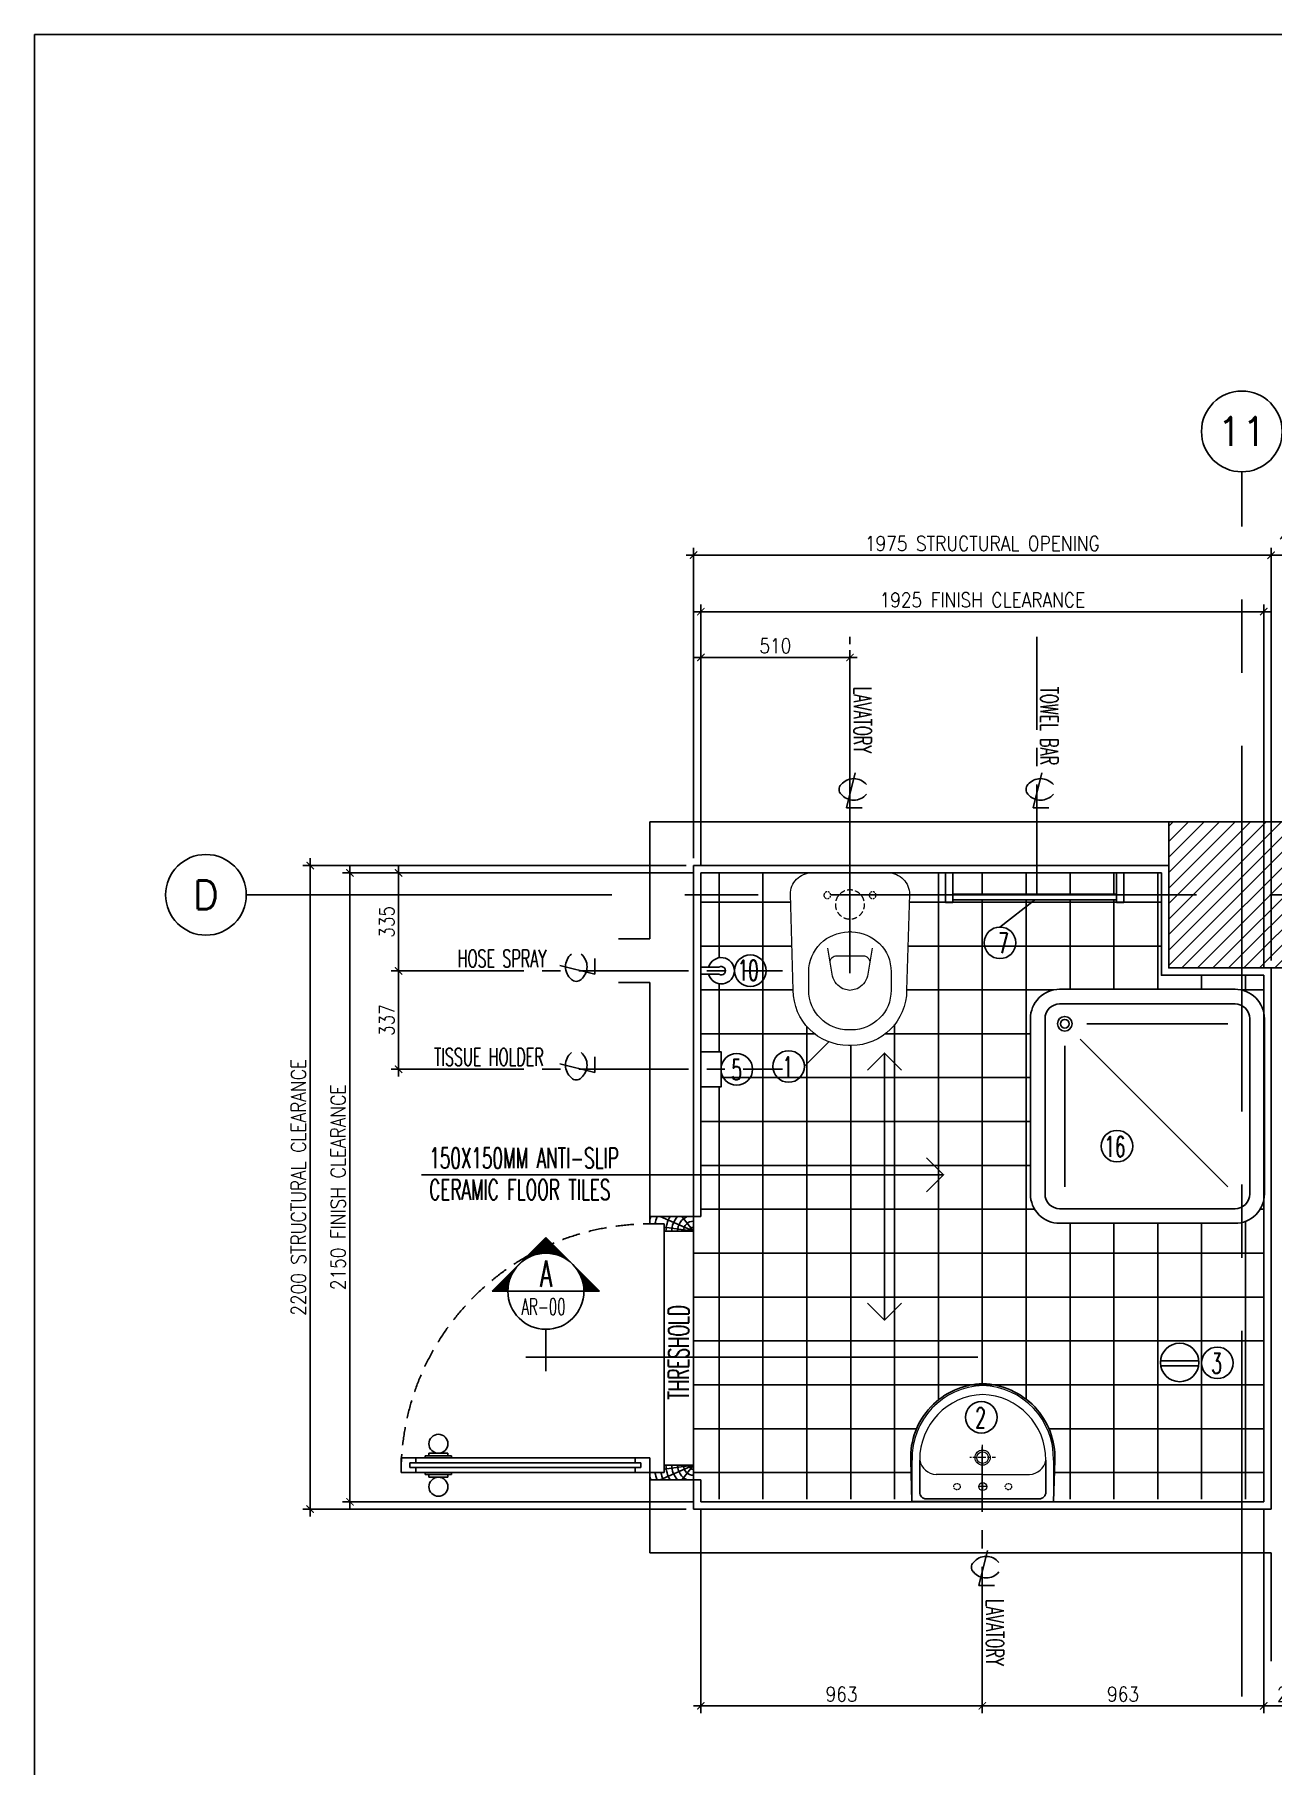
# Model space of a CAD drawing. Extents: x -263967 to -235090, y 196485 to 216410.
# Drawn here: x -263967 to -259734, y 210493 to 216410 of the extents above; entities that cross this region are included whole.
import ezdxf
from ezdxf.enums import TextEntityAlignment as Align

# ---------------------------------------------------------------- set-up
doc = ezdxf.new("R2010")
doc.units = 0
doc.header["$LTSCALE"] = 500
doc.header["$MEASUREMENT"] = 0
for name, pattern in [('CENTER2', [1.125, 0.75, -0.125, 0.125, -0.125]), ('CENTERX2', [4, 2.5, -0.5, 0.5, -0.5]), ('DASHED', [0.75, 0.5, -0.25]), ('HIDDEN', [0.375, 0.25, -0.125]), ('HIDDEN2', [0.1875, 0.125, -0.0625])]:
    doc.linetypes.add(name, pattern=pattern)
doc.layers.get('0').update_dxf_attribs({"linetype": 'CONTINUOUS'})
doc.layers.get('DEFPOINTS').update_dxf_attribs({"linetype": 'CONTINUOUS'})
for name, color, linetype in [('2', 2, 'CONTINUOUS'), ('ARCDIMR', 4, 'CONTINUOUS'), ('AX-CR', 2, 'CONTINUOUS'), ('AX-TXT', 2, 'CONTINUOUS'), ('AXES', 11, 'CENTERX2'), ('AXIS', 11, 'CENTER2'), ('COL', 5, 'CONTINUOUS'), ('DIM-NEW', 4, 'CONTINUOUS'), ('Dimout', 4, 'CONTINUOUS'), ('DOOR', 2, 'CONTINUOUS'), ('DW', 7, 'CONTINUOUS'), ('ELE', 3, 'CONTINUOUS'), ('ELEV-MARK', 6, 'CONTINUOUS'), ('FIX', 2, 'CONTINUOUS'), ('HAT', 8, 'CONTINUOUS'), ('JUMP', 2, 'CONTINUOUS'), ('Plaster', 7, 'CONTINUOUS'), ('Tile', 5, 'CONTINUOUS'), ('TITLE', 1, 'CONTINUOUS'), ('TXT', 2, 'CONTINUOUS'), ('WALL', 6, 'CONTINUOUS'), ('WallPartition', 2, 'CONTINUOUS')]:
    doc.layers.add(name, color=color, linetype=linetype)
doc.styles.add('DIM', font='simplex.shx', dxfattribs={"width": 0.85})
doc.styles.add('ROMANS', font='romans.shx', dxfattribs={"width": 0.6})
doc.dimstyles.new('DIM1-25', dxfattribs={"dimscale": 25, "dimtxt": 2, "dimasz": 1, "dimexe": 1, "dimexo": 1, "dimgap": 0.6, "dimtad": 1, "dimdec": 0, "dimdsep": 46, "dimtxsty": 'DIM', "dimblk1": 'ARCHTICK', "dimblk2": 'ARCHTICK', "dimsah": 1, "dimcen": 0.09, "dimdle": 1, "dimclrd": 256, "dimclrt": 2, "dimadec": 0, "dimazin": 0, "dimtfac": 1, "dimtdec": 0, "dimtix": 1, "dimtmove": 1, "dimatfit": 3, "dimldrblk": 'ARCHTICK', "dimfxl": 0, "dimtvp": 2, "dimtolj": 1, "dimtzin": 0, "dimarcsym": 0})

# ---------------------------------------------------------------- blocks, each defined once
blk = doc.blocks.new('A0-BOX')
at = {"layer": 'TITLE'}
for p, q in [((0, 79.7), (0, 0)), ((113.3, 79.7), (0, 79.7))]:
    blk.add_line(p, q, dxfattribs=at)
blk = doc.blocks.new('A$C67076F16')
at = {"layer": 'DIM-NEW'}
for p, q in [((0.0127, 0.0913), (0.1876, 0.0913)), ((0.0138, 0.1136), (0.1863, 0.1136))]:
    blk.add_line(p, q, dxfattribs=at)
at = {"layer": 'DW'}
blk.add_lwpolyline([(0, 0.2), (0, 0), (0.2, 0), (0.2, 0.2)], close=True, dxfattribs=at)
at = {"layer": 'FIX', "color": 2}
blk.add_circle((0.1, 0.0983), 0.0876, dxfattribs=at)
blk = doc.blocks.new('_ARCHTICK')
at = {"color": 0, "linetype": 'ByBlock', "const_width": 0.15}
blk.add_lwpolyline([(-0.5, -0.5), (0.5, 0.5)], dxfattribs=at)
blk = doc.blocks.new('*D204')
at = {"layer": 'DEFPOINTS', "color": 0}
for p in [(-259763.3, 211394.6), (-260725.8, 210889.4), (-259763.3, 210697)]:
    blk.add_point(p, dxfattribs=at)
at = {"layer": 'Dimout', "color": 0, "lineweight": -2}
for p, q in [((-259763.3, 211369.6), (-259763.3, 210672)), ((-260725.8, 210864.4), (-260725.8, 210672))]:
    blk.add_line(p, q, dxfattribs=at)
at = {"layer": 'Dimout', "lineweight": -2}
blk.add_line((-260750.8, 210697), (-259738.3, 210697), dxfattribs=at)
at = {"layer": 'Dimout', "lineweight": -2, "xscale": 25, "yscale": 25, "zscale": 25, "rotation": 180}
blk.add_blockref('_ARCHTICK', (-260725.8, 210697), dxfattribs=at)
at = {"layer": 'Dimout', "lineweight": -2, "xscale": 25, "yscale": 25, "zscale": 25}
blk.add_blockref('_ARCHTICK', (-259763.3, 210697), dxfattribs=at)
at = {"layer": 'Dimout', "color": 2, "insert": (-260244.5, 210737), "char_height": 50, "attachment_point": 5, "style": 'DIM'}
blk.add_mtext('\\A1;963', dxfattribs=at)
blk = doc.blocks.new('*D203')
at = {"layer": 'DEFPOINTS', "color": 0}
for p in [(-259763.3, 214437.6), (-261688.3, 213544.6), (-259763.3, 213194.6)]:
    blk.add_point(p, dxfattribs=at)
at = {"layer": 'Dimout', "lineweight": -2}
blk.add_line((-261713.3, 214437.6), (-259738.3, 214437.6), dxfattribs=at)
at = {"layer": 'Dimout', "color": 0, "lineweight": -2}
for p, q in [((-261688.3, 213569.6), (-261688.3, 214462.6)), ((-259763.3, 213219.6), (-259763.3, 214462.6))]:
    blk.add_line(p, q, dxfattribs=at)
at = {"layer": 'Dimout', "lineweight": -2, "xscale": 25, "yscale": 25, "zscale": 25, "rotation": 180}
blk.add_blockref('_ARCHTICK', (-261688.3, 214437.6), dxfattribs=at)
at = {"layer": 'Dimout', "lineweight": -2, "xscale": 25, "yscale": 25, "zscale": 25}
blk.add_blockref('_ARCHTICK', (-259763.3, 214437.6), dxfattribs=at)
at = {"layer": 'Dimout', "color": 2, "insert": (-260725.8, 214477.6), "char_height": 50, "attachment_point": 5, "style": 'DIM'}
blk.add_mtext('\\A1;1925 FINISH CLEARANCE', dxfattribs=at)
blk = doc.blocks.new('*D202')
at = {"layer": 'DEFPOINTS', "color": 0}
for p in [(-259738.3, 214630.7), (-261713.3, 213569.6), (-259738.3, 213219.6)]:
    blk.add_point(p, dxfattribs=at)
at = {"layer": 'Dimout', "lineweight": -2}
blk.add_line((-261738.3, 214630.7), (-259713.3, 214630.7), dxfattribs=at)
at = {"layer": 'Dimout', "color": 0, "lineweight": -2}
for p, q in [((-261713.3, 213594.6), (-261713.3, 214655.7)), ((-259738.3, 213244.6), (-259738.3, 214655.7))]:
    blk.add_line(p, q, dxfattribs=at)
at = {"layer": 'Dimout', "lineweight": -2, "xscale": 25, "yscale": 25, "zscale": 25, "rotation": 180}
blk.add_blockref('_ARCHTICK', (-261713.3, 214630.7), dxfattribs=at)
at = {"layer": 'Dimout', "lineweight": -2, "xscale": 25, "yscale": 25, "zscale": 25}
blk.add_blockref('_ARCHTICK', (-259738.3, 214630.7), dxfattribs=at)
at = {"layer": 'Dimout', "color": 2, "insert": (-260725.8, 214670.7), "char_height": 50, "attachment_point": 5, "style": 'DIM'}
blk.add_mtext('\\A1;1975 STRUCTURAL OPENING', dxfattribs=at)
blk = doc.blocks.new('*X22')
at = {"color": 0}
for p, q in [((73379.2, 125457.6), (73871.3, 125949.7)), ((73379.2, 125510.7), (73818.3, 125949.7)), ((73379.2, 125563.7), (73765.3, 125949.7)), ((73379.2, 125616.7), (73712.2, 125949.7)), ((73379.2, 125669.8), (73659.2, 125949.7)), ((73379.2, 125722.8), (73606.2, 125949.7)), ((73379.2, 125775.8), (73553.1, 125949.7)), ((73379.2, 125828.9), (73500.1, 125949.7)), ((73379.2, 125881.9), (73447.1, 125949.7)), ((73379.2, 125934.9), (73394, 125949.7)), ((73424.4, 125449.7), (73879.2, 125904.6)), ((73477.4, 125449.7), (73879.2, 125851.6)), ((73530.4, 125449.7), (73879.2, 125798.5)), ((73583.5, 125449.7), (73879.2, 125745.5)), ((73636.5, 125449.7), (73879.2, 125692.5)), ((73689.5, 125449.7), (73879.2, 125639.4)), ((73742.6, 125449.7), (73879.2, 125586.4)), ((73795.6, 125449.7), (73879.2, 125533.4)), ((73848.6, 125449.7), (73879.2, 125480.3))]:
    blk.add_line(p, q, dxfattribs=at)
blk = doc.blocks.new('COL50')
at = {"layer": 'COL'}
blk.add_lwpolyline([(-250, 250), (-250, -250), (250, -250), (250, 250)], close=True, dxfattribs=at)
blk = doc.blocks.new('SHR1')
at = {"layer": 'FIX'}
for p, q in [((-195.7, 195.7), (-700, 700)), ((-142.7, 217.7), (-142.7, 700)), ((-217.7, 142.7), (-700, 142.7))]:
    blk.add_line(p, q, dxfattribs=at)
for points in [[(-825, 125), (-825, 725, -0.414214), (-725, 825), (-125, 825, -0.414214), (-25, 725), (-25, 125, -0.414214), (-125, 25), (-725, 25, -0.414214)], [(-775, 125), (-775, 725, -0.414214), (-725, 775), (-125, 775, -0.414214), (-75, 725), (-75, 125, -0.414214), (-125, 75), (-725, 75, -0.414214)]]:
    blk.add_lwpolyline(points, format="xyb", close=True, dxfattribs=at)
for radius in [25, 15]:
    blk.add_circle((-142.7, 142.7), radius, dxfattribs=at)
blk = doc.blocks.new('*D201')
at = {"layer": 'DEFPOINTS', "color": 0}
for p in [(-261178.4, 214281), (-261688.3, 213544.6), (-261178.4, 213544.6)]:
    blk.add_point(p, dxfattribs=at)
at = {"layer": 'Dimout', "lineweight": -2}
blk.add_line((-261713.3, 214281), (-261153.4, 214281), dxfattribs=at)
at = {"layer": 'Dimout', "color": 0, "lineweight": -2}
for p, q in [((-261688.3, 213569.6), (-261688.3, 214306)), ((-261178.4, 213569.6), (-261178.4, 214306))]:
    blk.add_line(p, q, dxfattribs=at)
at = {"layer": 'Dimout', "lineweight": -2, "xscale": 25, "yscale": 25, "zscale": 25, "rotation": 180}
blk.add_blockref('_ARCHTICK', (-261688.3, 214281), dxfattribs=at)
at = {"layer": 'Dimout', "lineweight": -2, "xscale": 25, "yscale": 25, "zscale": 25}
blk.add_blockref('_ARCHTICK', (-261178.4, 214281), dxfattribs=at)
at = {"layer": 'Dimout', "color": 2, "insert": (-261433.4, 214321), "char_height": 50, "attachment_point": 5, "style": 'DIM'}
blk.add_mtext('\\A1;510', dxfattribs=at)
blk = doc.blocks.new('A$C6F351844')
for p, q in [((0, 0.1016), (0.0254, 0.1016)), ((0, 0), (0, 0.1016)), ((0.0254, 0.1016), (0.0254, 0)), ((0.5842, 0.0921), (0.0254, 0.0921)), ((0.5842, 0.073), (0.0254, 0.073)), ((0.5842, 0), (0.5842, 0.1016)), ((0.5842, 0.1016), (0.6096, 0.1016)), ((0.6096, 0.1016), (0.6096, 0)), ((0.0254, 0), (0, 0)), ((0.6096, 0), (0.5842, 0))]:
    blk.add_line(p, q)
blk = doc.blocks.new('*X5')
at = {"color": 0}
for p, q in [((14608, 7877), (14819, 8088)), ((14625, 7890), (14821, 8086)), ((14637, 7899), (14823, 8084)), ((14647, 7905), (14825, 8082)), ((14656, 7910), (14826, 8081)), ((14664, 7915), (14828, 8079)), ((14671, 7919), (14830, 8077)), ((14678, 7922), (14832, 8075)), ((14685, 7925), (14833, 8073)), ((14691, 7928), (14835, 8072)), ((14697, 7930), (14837, 8070)), ((14703, 7933), (14839, 8068)), ((14709, 7935), (14841, 8066)), ((14714, 7937), (14842, 8065)), ((14719, 7938), (14844, 8063)), ((14725, 7940), (14846, 8061)), ((14730, 7941), (14848, 8059)), ((14734, 7943), (14849, 8058)), ((14739, 7944), (14851, 8056)), ((14744, 7945), (14853, 8054)), ((14749, 7946), (14855, 8052)), ((14753, 7947), (14856, 8051)), ((14757, 7948), (14858, 8049)), ((14762, 7949), (14860, 8047)), ((14766, 7950), (14862, 8045)), ((14770, 7950), (14863, 8043)), ((14774, 7951), (14865, 8042)), ((14778, 7951), (14867, 8040)), ((14782, 7952), (14869, 8038)), ((14786, 7952), (14871, 8036)), ((14790, 7953), (14872, 8035)), ((14794, 7953), (14874, 8033)), ((14798, 7953), (14876, 8031)), ((14802, 7953), (14878, 8029)), ((14805, 7954), (14879, 8028)), ((14809, 7954), (14881, 8026)), ((14813, 7954), (14883, 8024)), ((14816, 7954), (14885, 8022)), ((14820, 7954), (14886, 8020)), ((14823, 7954), (14888, 8019)), ((14827, 7954), (14890, 8017)), ((14830, 7954), (14892, 8015)), ((14834, 7953), (14894, 8013)), ((14837, 7953), (14895, 8012)), ((14840, 7953), (14897, 8010)), ((14844, 7953), (14899, 8008)), ((14847, 7953), (14901, 8006)), ((14850, 7952), (14902, 8005)), ((14853, 7952), (14904, 8003)), ((14856, 7952), (14906, 8001)), ((14860, 7951), (14908, 7999)), ((14863, 7951), (14909, 7997)), ((14866, 7950), (14911, 7996)), ((14869, 7950), (14913, 7994)), ((14872, 7949), (14915, 7992)), ((14875, 7949), (14917, 7990)), ((14878, 7948), (14918, 7989)), ((14881, 7948), (14920, 7987)), ((14884, 7947), (14922, 7985)), ((14887, 7947), (14924, 7983)), ((14890, 7946), (14925, 7982)), ((14893, 7945), (14927, 7980)), ((14895, 7945), (14929, 7978)), ((14898, 7944), (14931, 7976)), ((14901, 7943), (14932, 7974)), ((14904, 7942), (14934, 7973)), ((14907, 7942), (14936, 7971)), ((14909, 7941), (14938, 7969)), ((14912, 7940), (14939, 7967)), ((14915, 7939), (14941, 7966)), ((14917, 7938), (14943, 7964)), ((14920, 7937), (14945, 7962)), ((14923, 7937), (14947, 7960)), ((14925, 7936), (14948, 7959)), ((14928, 7935), (14950, 7957)), ((14931, 7934), (14952, 7955)), ((14933, 7933), (14954, 7953)), ((14936, 7932), (14955, 7952)), ((14938, 7931), (14957, 7950)), ((14941, 7930), (14959, 7948)), ((14943, 7929), (14961, 7946)), ((14946, 7928), (14962, 7944)), ((14948, 7927), (14964, 7943)), ((14951, 7926), (14966, 7941)), ((14953, 7925), (14968, 7939)), ((14956, 7923), (14970, 7937)), ((14958, 7922), (14971, 7936)), ((14960, 7921), (14973, 7934)), ((14963, 7920), (14975, 7932)), ((14965, 7919), (14977, 7930)), ((14967, 7918), (14978, 7929)), ((14970, 7916), (14980, 7927)), ((14972, 7915), (14982, 7925)), ((14974, 7914), (14984, 7923)), ((14977, 7913), (14985, 7921)), ((14979, 7911), (14987, 7920)), ((14981, 7910), (14989, 7918)), ((14983, 7909), (14991, 7916)), ((14986, 7908), (14993, 7914)), ((14988, 7906), (14994, 7913)), ((14990, 7905), (14996, 7911)), ((14992, 7903), (14998, 7909)), ((14994, 7902), (15000, 7907)), ((14997, 7901), (15001, 7906)), ((14999, 7899), (15003, 7904)), ((15001, 7898), (15005, 7902)), ((15003, 7896), (15007, 7900)), ((15005, 7895), (15008, 7898)), ((15007, 7894), (15010, 7897)), ((15009, 7892), (15012, 7895)), ((15011, 7891), (15014, 7893)), ((15013, 7889), (15016, 7891)), ((15015, 7888), (15017, 7890)), ((15017, 7886), (15019, 7888)), ((15019, 7884), (15021, 7886)), ((15021, 7883), (15023, 7884)), ((15023, 7881), (15024, 7883)), ((15025, 7880), (15026, 7881)), ((15027, 7878), (15028, 7879)), ((15029, 7877), (15030, 7877)), ((15031, 7875), (15031, 7875)), ((15033, 7873), (15033, 7874)), ((15035, 7872), (15035, 7872)), ((15036, 7870), (15037, 7870)), ((15038, 7868), (15038, 7868)), ((15040, 7867), (15040, 7867)), ((15042, 7865), (15042, 7865)), ((15044, 7863), (15044, 7863)), ((15046, 7861), (15046, 7861)), ((15047, 7860), (15047, 7860)), ((15051, 7856), (15051, 7856)), ((15053, 7854), (15053, 7854)), ((15054, 7852), (15054, 7853)), ((15056, 7851), (15056, 7851)), ((15058, 7849), (15058, 7849)), ((15059, 7847), (15060, 7847)), ((15061, 7845), (15061, 7845)), ((15063, 7843), (15063, 7844)), ((15064, 7841), (15065, 7842)), ((15066, 7839), (15067, 7840)), ((14360, 7629), (14571, 7839)), ((14364, 7629), (14557, 7822)), ((14368, 7629), (14549, 7810)), ((14371, 7629), (14542, 7800)), ((14375, 7629), (14537, 7791)), ((14378, 7629), (14533, 7783)), ((14382, 7629), (14529, 7776)), ((14385, 7629), (14525, 7769)), ((14389, 7629), (14522, 7762)), ((14392, 7629), (14519, 7756)), ((14396, 7629), (14517, 7750)), ((14399, 7629), (14515, 7744)), ((14403, 7629), (14513, 7739)), ((14406, 7629), (14511, 7733)), ((14410, 7629), (14509, 7728)), ((14413, 7629), (14507, 7723)), ((14417, 7629), (14506, 7718)), ((14421, 7629), (14505, 7713)), ((14424, 7629), (14503, 7708)), ((14428, 7629), (14502, 7703)), ((14431, 7629), (14501, 7699)), ((14435, 7629), (14500, 7694)), ((15068, 7837), (15069, 7838)), ((15069, 7836), (15070, 7837)), ((15071, 7834), (15072, 7835)), ((15072, 7832), (15074, 7833)), ((15074, 7830), (15076, 7831)), ((15076, 7828), (15077, 7830)), ((15077, 7826), (15079, 7828)), ((15079, 7824), (15081, 7826)), ((15080, 7822), (15083, 7824)), ((15082, 7820), (15084, 7822)), ((15083, 7818), (15086, 7821)), ((15085, 7815), (15088, 7819)), ((15086, 7813), (15090, 7817)), ((15087, 7811), (15092, 7815)), ((15089, 7809), (15093, 7814)), ((15090, 7807), (15095, 7812)), ((15092, 7805), (15097, 7810)), ((15093, 7803), (15099, 7808)), ((15094, 7801), (15100, 7807)), ((15096, 7798), (15102, 7805)), ((15097, 7796), (15104, 7803)), ((15098, 7794), (15106, 7801)), ((15100, 7792), (15107, 7799)), ((15101, 7790), (15109, 7798)), ((15102, 7787), (15111, 7796)), ((15104, 7785), (15113, 7794)), ((15105, 7783), (15115, 7792)), ((15106, 7780), (15116, 7791)), ((15107, 7778), (15118, 7789)), ((15108, 7776), (15120, 7787)), ((15110, 7773), (15122, 7785)), ((15111, 7771), (15123, 7784)), ((15112, 7769), (15125, 7782)), ((15113, 7766), (15127, 7780)), ((15114, 7764), (15129, 7778)), ((15115, 7761), (15130, 7777)), ((15116, 7759), (15132, 7775)), ((15117, 7756), (15134, 7773)), ((15118, 7754), (15136, 7771)), ((15119, 7751), (15137, 7769)), ((15121, 7749), (15139, 7768)), ((15122, 7746), (15141, 7766)), ((15122, 7744), (15143, 7764)), ((15123, 7741), (15145, 7762)), ((15124, 7739), (15146, 7761)), ((15125, 7736), (15148, 7759)), ((15126, 7733), (15150, 7757)), ((15127, 7731), (15152, 7755)), ((15128, 7728), (15153, 7754)), ((15129, 7725), (15155, 7752)), ((15130, 7723), (15157, 7750)), ((15130, 7720), (15159, 7748)), ((15131, 7717), (15160, 7746)), ((15132, 7714), (15162, 7745)), ((15133, 7712), (15164, 7743)), ((15133, 7709), (15166, 7741)), ((15134, 7706), (15168, 7739)), ((15135, 7703), (15169, 7738)), ((15136, 7700), (15171, 7736)), ((15136, 7697), (15173, 7734)), ((15137, 7695), (15175, 7732)), ((15137, 7692), (15176, 7731)), ((15138, 7689), (15178, 7729)), ((15139, 7686), (15180, 7727)), ((15139, 7683), (15182, 7725)), ((15140, 7680), (15183, 7723)), ((15140, 7676), (15185, 7722)), ((15140, 7673), (15187, 7720)), ((15141, 7670), (15189, 7718)), ((15141, 7667), (15191, 7716)), ((15142, 7664), (15192, 7715)), ((15142, 7661), (15194, 7713)), ((15142, 7658), (15196, 7711)), ((15143, 7654), (15198, 7709)), ((15143, 7651), (15199, 7708)), ((15143, 7648), (15201, 7706)), ((15143, 7644), (15203, 7704)), ((15143, 7641), (15205, 7702)), ((15143, 7637), (15206, 7700)), ((15143, 7634), (15208, 7699)), ((15144, 7631), (15210, 7697)), ((15145, 7629), (15212, 7695)), ((15149, 7629), (15214, 7693)), ((14438, 7629), (14499, 7690)), ((14442, 7629), (14499, 7686)), ((14445, 7629), (14498, 7681)), ((14449, 7629), (14497, 7677)), ((14452, 7629), (14497, 7673)), ((14456, 7629), (14496, 7669)), ((14459, 7629), (14496, 7665)), ((14463, 7629), (14495, 7661)), ((14466, 7629), (14495, 7657)), ((14470, 7629), (14494, 7653)), ((14474, 7629), (14494, 7649)), ((14477, 7629), (14494, 7646)), ((14481, 7629), (14494, 7642)), ((14484, 7629), (14494, 7638)), ((14488, 7629), (14494, 7635)), ((14491, 7629), (14494, 7631)), ((15152, 7629), (15215, 7692)), ((15156, 7629), (15217, 7690)), ((15159, 7629), (15219, 7688)), ((15163, 7629), (15221, 7686)), ((15167, 7629), (15222, 7685)), ((15170, 7629), (15224, 7683)), ((15174, 7629), (15226, 7681)), ((15177, 7629), (15228, 7679)), ((15181, 7629), (15229, 7678)), ((15184, 7629), (15231, 7676)), ((15188, 7629), (15233, 7674)), ((15191, 7629), (15235, 7672)), ((15195, 7629), (15236, 7670)), ((15198, 7629), (15238, 7669)), ((15202, 7629), (15240, 7667)), ((15205, 7629), (15242, 7665)), ((15209, 7629), (15244, 7663)), ((15212, 7629), (15245, 7662)), ((15216, 7629), (15247, 7660)), ((15220, 7629), (15249, 7658)), ((15223, 7629), (15251, 7656)), ((15227, 7629), (15252, 7655)), ((15230, 7629), (15254, 7653)), ((15234, 7629), (15256, 7651)), ((15237, 7629), (15258, 7649)), ((15241, 7629), (15259, 7647)), ((15244, 7629), (15261, 7646)), ((15248, 7629), (15263, 7644)), ((15251, 7629), (15265, 7642)), ((15255, 7629), (15267, 7640)), ((15258, 7629), (15268, 7639)), ((15262, 7629), (15270, 7637)), ((15266, 7629), (15272, 7635)), ((15269, 7629), (15274, 7633)), ((15273, 7629), (15275, 7632)), ((15276, 7629), (15277, 7630))]:
    blk.add_line(p, q, dxfattribs=at)
blk = doc.blocks.new('A$C00CD09EC')
at = {"layer": 'ELEV-MARK', "color": 6}
for p, q in [((0, 0.2734), (0.1838, 0.4572)), ((0.3677, 0.2734), (0.1838, 0.4572)), ((0.0538, 0.2734), (0, 0.2734)), ((0.3138, 0.2734), (0.0538, 0.2734)), ((0.3677, 0.2734), (0.3138, 0.2734))]:
    blk.add_line(p, q, dxfattribs=at)
at = {"layer": 'ELEV-MARK', "color": 6, "linetype": 'HIDDEN'}
for p, q in [((0.1838, 0), (0.1838, 0.1434)), ((1.6607, 0.0488), (0.1154, 0.0488))]:
    blk.add_line(p, q, dxfattribs=at)
at = {"layer": 'ELEV-MARK', "color": 6}
blk.add_circle((0.1838, 0.2734), 0.13, dxfattribs=at)
at = {"layer": 'ELEV-MARK', "color": 11, "xscale": -0.0004000000000132786, "yscale": 0.0004000000000132786, "zscale": 0.0004}
blk.add_blockref('*X5', (6.1113, -2.7781), dxfattribs=at)
at = {"layer": 'ELEV-MARK', "color": 6, "style": 'ROMANS', "width": 0.6}
blk.add_attdef('R', text='', height=0.09, dxfattribs=at).set_placement((0.1848, 0.3332), align=Align.MIDDLE)
at = {"layer": 'ELEV-MARK', "color": 2, "style": 'ROMANS', "width": 0.6}
blk.add_attdef('AR.00', text='', height=0.056, dxfattribs=at).set_placement((0.1756, 0.2211), align=Align.MIDDLE)
blk = doc.blocks.new('*D200')
at = {"layer": 'DEFPOINTS', "color": 0}
for p in [(-262547.7, 213209.8), (-262722, 212873.1), (-262527.9, 212873.1)]:
    blk.add_point(p, dxfattribs=at)
at = {"layer": 'Dimout', "color": 0, "lineweight": -2}
for p, q in [((-262572.7, 213209.8), (-262747, 213209.8)), ((-262552.9, 212873.1), (-262747, 212873.1))]:
    blk.add_line(p, q, dxfattribs=at)
at = {"layer": 'Dimout', "lineweight": -2}
blk.add_line((-262722, 213234.8), (-262722, 212848.1), dxfattribs=at)
at = {"layer": 'Dimout', "lineweight": -2, "xscale": 25, "yscale": 25, "zscale": 25}
for p, rotation in [((-262722, 213209.8), 90), ((-262722, 212873.1), 270)]:
    blk.add_blockref('_ARCHTICK', p, dxfattribs=dict(at, rotation=rotation))
at = {"layer": 'Dimout', "color": 2, "insert": (-262762, 213041.4), "char_height": 50, "attachment_point": 5, "rotation": 90, "style": 'DIM'}
blk.add_mtext('\\A1;337', dxfattribs=at)
blk = doc.blocks.new('*D199')
at = {"layer": 'DEFPOINTS', "color": 0}
for p in [(-261688.3, 213544.6), (-262722, 213209.8), (-262547.7, 213209.8)]:
    blk.add_point(p, dxfattribs=at)
at = {"layer": 'Dimout', "color": 0, "lineweight": -2}
for p, q in [((-261713.3, 213544.6), (-262747, 213544.6)), ((-262572.7, 213209.8), (-262747, 213209.8))]:
    blk.add_line(p, q, dxfattribs=at)
at = {"layer": 'Dimout', "lineweight": -2}
blk.add_line((-262722, 213569.6), (-262722, 213184.8), dxfattribs=at)
at = {"layer": 'Dimout', "lineweight": -2, "xscale": 25, "yscale": 25, "zscale": 25}
for p, rotation in [((-262722, 213544.6), 90), ((-262722, 213209.8), 270)]:
    blk.add_blockref('_ARCHTICK', p, dxfattribs=dict(at, rotation=rotation))
at = {"layer": 'Dimout', "color": 2, "insert": (-262762, 213377.2), "char_height": 50, "attachment_point": 5, "rotation": 90, "style": 'DIM'}
blk.add_mtext('\\A1;335', dxfattribs=at)
blk = doc.blocks.new('SCNTR', base_point=(3632.66, 549.66))
for q in [(3633.89, 554.57), (3636.1, 543.44)]:
    blk.add_line((3631.12, 543.44), q)
for centre, radius, start, end in [((3630.8, 549.38), 1.99, 133.3084, 182.4789), ((3633.47, 547.5), 5.23, 39.4883, 140.5117), ((3630.8, 549.21), 1.99, 177.5211, 226.6916), ((3633.47, 551.09), 5.23, 219.4883, 320.5117)]:
    blk.add_arc(centre, radius, start, end)
blk = doc.blocks.new('A$C785E76E1')
at = {"layer": 'JUMP'}
for p, q in [((0.033, 0.0529), (0.033, 0.1149)), ((0.057, 0.0529), (0.057, 0.1149))]:
    blk.add_line(p, q, dxfattribs=at)
for radius, start, end in [(0.045, 105.47818, 74.52182), (0.0144, 146.44269, 33.55731)]:
    blk.add_arc((0.045, 0.045), radius, start, end, dxfattribs=at)
blk = doc.blocks.new('*D198')
at = {"layer": 'DEFPOINTS', "color": 0}
for p in [(-261688.3, 213544.6), (-262888.5, 211394.6), (-261688.3, 211394.6)]:
    blk.add_point(p, dxfattribs=at)
at = {"layer": 'Dimout', "color": 0, "lineweight": -2}
for p, q in [((-261713.3, 213544.6), (-262913.5, 213544.6)), ((-261713.3, 211394.6), (-262913.5, 211394.6))]:
    blk.add_line(p, q, dxfattribs=at)
at = {"layer": 'Dimout', "lineweight": -2}
blk.add_line((-262888.5, 213569.6), (-262888.5, 211369.6), dxfattribs=at)
at = {"layer": 'Dimout', "lineweight": -2, "xscale": 25, "yscale": 25, "zscale": 25}
for p, rotation in [((-262888.5, 213544.6), 90), ((-262888.5, 211394.6), 270)]:
    blk.add_blockref('_ARCHTICK', p, dxfattribs=dict(at, rotation=rotation))
at = {"layer": 'Dimout', "color": 2, "insert": (-262928.5, 212469.6), "char_height": 50, "attachment_point": 5, "rotation": 90, "style": 'DIM'}
blk.add_mtext('\\A1;2150 FINISH CLEARANCE', dxfattribs=at)
blk = doc.blocks.new('*D197')
at = {"layer": 'DEFPOINTS', "color": 0}
for p in [(-261713.3, 213569.6), (-263024.4, 211369.6), (-261713.3, 211369.6)]:
    blk.add_point(p, dxfattribs=at)
at = {"layer": 'Dimout', "color": 0, "lineweight": -2}
for p, q in [((-261738.3, 213569.6), (-263049.4, 213569.6)), ((-261738.3, 211369.6), (-263049.4, 211369.6))]:
    blk.add_line(p, q, dxfattribs=at)
at = {"layer": 'Dimout', "lineweight": -2}
blk.add_line((-263024.4, 213594.6), (-263024.4, 211344.6), dxfattribs=at)
at = {"layer": 'Dimout', "lineweight": -2, "xscale": 25, "yscale": 25, "zscale": 25}
for p, rotation in [((-263024.4, 213569.6), 90), ((-263024.4, 211369.6), 270)]:
    blk.add_blockref('_ARCHTICK', p, dxfattribs=dict(at, rotation=rotation))
at = {"layer": 'Dimout', "color": 2, "insert": (-263064.4, 212469.6), "char_height": 50, "attachment_point": 5, "rotation": 90, "style": 'DIM'}
blk.add_mtext('\\A1;2200 STRUCTURAL CLEARANCE', dxfattribs=at)
blk = doc.blocks.new('*D196')
at = {"layer": 'DEFPOINTS', "color": 0}
for p in [(-261688.3, 211394.6), (-260725.8, 210889.4), (-260725.8, 210697)]:
    blk.add_point(p, dxfattribs=at)
at = {"layer": 'Dimout', "color": 0, "lineweight": -2}
for p, q in [((-261688.3, 211369.6), (-261688.3, 210672)), ((-260725.8, 210864.4), (-260725.8, 210672))]:
    blk.add_line(p, q, dxfattribs=at)
at = {"layer": 'Dimout', "lineweight": -2}
blk.add_line((-261713.3, 210697), (-260700.8, 210697), dxfattribs=at)
at = {"layer": 'Dimout', "lineweight": -2, "xscale": 25, "yscale": 25, "zscale": 25, "rotation": 180}
blk.add_blockref('_ARCHTICK', (-261688.3, 210697), dxfattribs=at)
at = {"layer": 'Dimout', "lineweight": -2, "xscale": 25, "yscale": 25, "zscale": 25}
blk.add_blockref('_ARCHTICK', (-260725.8, 210697), dxfattribs=at)
at = {"layer": 'Dimout', "color": 2, "insert": (-261207, 210737), "char_height": 50, "attachment_point": 5, "style": 'DIM'}
blk.add_mtext('\\A1;963', dxfattribs=at)
blk = doc.blocks.new('AXU')
at = {"layer": 'AX-CR'}
blk.add_circle((0, 350), 350, dxfattribs=at)
at = {"layer": 'AX-TXT', "style": 'ROMANS'}
blk.add_attdef('AX', text='', height=250, dxfattribs=at).set_placement((0, 350), align=Align.MIDDLE)
blk = doc.blocks.new('WC1')
at = {"layer": 'FIX', "lineweight": 20}
for p, q in [((-210, 203.8), (-538, 193.8)), ((-475, 140.8), (-538, 140.8)), ((-394.8, 75.7), (-490.4, 60.1)), ((-727, 4.8), (-727, -4.8)), ((-674, 4.8), (-674, -4.8)), ((-533.7, 24.2), (-539.5, 0)), ((-539.5, 0), (-533.7, -24.2)), ((-339, 4.8), (-339, -4.8)), ((-490.4, -60.1), (-394.8, -75.7)), ((-538, -140.8), (-475, -140.8)), ((-538, -193.8), (-210, -203.8))]:
    blk.add_line(p, q, dxfattribs=at)
at = {"layer": 'FIX', "linetype": 'Continuous', "lineweight": 20}
blk.add_line((-420.1, -47.3), (-420.4, 44.6), dxfattribs=at)
at = {"layer": 'FIX', "lineweight": 20}
blk.add_lwpolyline([(-213.2, -203.8), (-210, -203.8, 0.414214), (-137, -130.8), (-137, 0), (-137, 130.8, 0.414214), (-210, 203.8)], format="xyb", dxfattribs=at)
at = {"layer": 'FIX', "linetype": 'HIDDEN', "lineweight": 20, "ltscale": 0.05}
for centre in [(-213.2, 77.5), (-213.2, -77.5)]:
    blk.add_circle(centre, 11.6, dxfattribs=at)
at = {"layer": 'FIX', "linetype": 'HIDDEN2', "lineweight": 20, "ltscale": 0.3}
blk.add_circle((-245, 0), 49.8, dxfattribs=at)
at = {"layer": 'FIX', "lineweight": 20}
for centre, radius, start, end in [((-538, 4.8), 189, 90, 180), ((-538, 4.8), 136, 90, 180), ((-475, 4.8), 136, 360, 90), ((-464.4, -17.6), 82, 108.49595, 128.92417), ((-473, -6.9), 68.2, 128.92417, 152.84682), ((-538, -4.8), 189, 180, 270), ((-538, -4.8), 136, 180, 270), ((-473, 6.9), 68.2, 207.15318, 231.07583), ((-464.4, 17.6), 82, 231.07583, 251.50405), ((-475, -4.8), 136, 270, 0)]:
    blk.add_arc(centre, radius, start, end, dxfattribs=at)
at = {"layer": 'FIX', "linetype": 'Continuous', "lineweight": 20}
for centre, start, end in [((-442.7, 45.5), 357.66621, 91.61215), ((-442.4, -45.6), 268.38785, 2.33379)]:
    blk.add_arc(centre, 22.3, start, end, dxfattribs=at)
blk = doc.blocks.new('LAV1')
at = {"layer": 'FIX', "linetype": 'DASHED', "lineweight": 20, "ltscale": 0.05}
for p, q in [((-0.5, 170), (-0.5, 270)), ((-0.5, 170), (-0.5, 270)), ((49.5, 220), (-50.5, 220))]:
    blk.add_line(p, q, dxfattribs=at)
at = {"layer": 'FIX', "linetype": 'ByBlock', "ltscale": 0.3}
for p, q in [((-280, 210), (-275, 50)), ((-245, 210), (-245, 85)), ((245, 210), (245, 85)), ((280, 210), (275, 50)), ((0, 60), (-220.2, 60)), ((0, 60), (220.2, 60))]:
    blk.add_line(p, q, dxfattribs=at)
at = {"layer": 'FIX', "linetype": 'Continuous', "lineweight": 20}
for p, q in [((-275, 210), (-275, 50)), ((275, 210), (275, 50)), ((0, 155), (-181.4, 155)), ((0, 155), (181.4, 155)), ((0, 50), (-275, 50)), ((0, 50), (-252.5, 50)), ((0, 50), (252.5, 50)), ((0, 50), (275, 50))]:
    blk.add_line(p, q, dxfattribs=at)
at = {"layer": 'FIX', "lineweight": 20}
for p, q in [((15.6, 107.5), (-15.5, 107.5)), ((0, 92), (0, 123))]:
    blk.add_line(p, q, dxfattribs=at)
for centre, radius in [((-0.5, 220), 29.5), ((-0.5, 220), 22.5), ((0, 107.5), 15.5)]:
    blk.add_circle(centre, radius, dxfattribs=at)
at = {"layer": 'FIX', "linetype": 'HIDDEN', "lineweight": 20, "ltscale": 0.05}
for centre in [(-100, 107.5), (100, 107.5)]:
    blk.add_circle(centre, 12.4, dxfattribs=at)
at = {"layer": 'FIX', "linetype": 'ByBlock', "ltscale": 0.3}
for centre, radius, start, end in [((6.9, 220), 287, 91.37765, 182.00641), ((-6.9, 220), 287, 357.99359, 88.62235), ((-220.1, 84.9), 24.9, 179.70214, 269.94861), ((220.1, 84.9), 24.9, 270.05139, 0.29786)]:
    blk.add_arc(centre, radius, start, end, dxfattribs=at)
at = {"layer": 'FIX', "linetype": 'Continuous', "lineweight": 20}
for centre, radius, start, end in [((8.4, 216.7), 283.4, 91.6988, 181.35097), ((-8.4, 216.7), 283.4, 358.64903, 88.3012), ((7.6, 212.5), 252.7, 91.73281, 180.48842), ((-7.6, 212.5), 252.7, 359.51158, 88.26719), ((-179.2, 221.8), 66.9, 190.20056, 268.07863), ((179.2, 221.8), 66.9, 271.92137, 349.79944)]:
    blk.add_arc(centre, radius, start, end, dxfattribs=at)
blk = doc.blocks.new('DOOR90')
at = {"layer": 'DOOR', "color": 0, "linetype": 'ByBlock'}
for p, q in [((-150, 0), (-150, -25)), ((-150, 0), (0, 0)), ((0, -50), (0, 0)), ((-1000, -25), (-1000, -75)), ((-1000, -75), (-1000, -25)), ((-950, -25), (-1000, -25)), ((-970, -42), (-970, -58)), ((-950, -42), (-970, -42)), ((-950, -58), (-970, -58)), ((-950, -25), (-950, -42)), ((-950, -58), (-950, -75)), ((-917.6, -25), (-917.6, -17.8)), ((-827.6, -17.8), (-917.6, -17.8)), ((-905, -17.8), (-905, -8.8)), ((-905, -8.8), (-840.2, -8.8)), ((-905, -17.8), (-840.2, -17.8)), ((-840.2, -17.8), (-840.2, -8.8)), ((-827.6, -25), (-827.6, -17.8)), ((-200, -42), (-200, -25)), ((-200, -25), (-150, -25)), ((-180, -42), (-200, -42)), ((-200, -75), (-200, -58)), ((-200, -58), (-180, -58)), ((-180, -58), (-180, -42)), ((-150, -75), (-150, -25)), ((-150, -25), (-100, -25)), ((-100, -25), (-100, -50)), ((-100, -50), (0, -50)), ((-950, -75), (-1000, -75)), ((-917.6, -75), (-917.6, -82.2)), ((-827.6, -82.2), (-917.6, -82.2)), ((-905, -82.2), (-905, -91.2)), ((-905, -82.2), (-840.2, -82.2)), ((-905, -91.2), (-840.2, -91.2)), ((-840.2, -82.2), (-840.2, -91.2)), ((-827.6, -75), (-827.6, -82.2)), ((-150, -75), (-200, -75)), ((-150, -900), (-150, -875)), ((-150, -875), (-100, -875)), ((-100, -850), (0, -850)), ((-100, -875), (-100, -850)), ((0, -850), (0, -900)), ((0, -900), (-150, -900)), ((-150, -900), (0, -900))]:
    blk.add_line(p, q, dxfattribs=at)
at = {"layer": 'DOOR', "color": 9, "linetype": 'ByBlock'}
for p, q in [((0, -50), (-113.7, 0)), ((0, -50), (-40.1, 0)), ((0, -50), (-100, -36.6)), ((0, -850), (-113.7, -900)), ((0, -850), (-100, -863.4)), ((0, -850), (-40.1, -900))]:
    blk.add_line(p, q, dxfattribs=at)
at = {"layer": 'DOOR', "linetype": 'ByBlock'}
for p, q in [((-200, -25), (-950, -25)), ((-200, -42), (-950, -42)), ((-200, -58), (-950, -58)), ((-950, -75), (-200, -75))]:
    blk.add_line(p, q, dxfattribs=at)
at = {"layer": 'DOOR', "color": 0, "linetype": 'ByBlock'}
for centre in [(-872.6, 23.5), (-872.6, -123.5)]:
    blk.add_circle(centre, 32.4, dxfattribs=at)
at = {"layer": 'DOOR', "color": 9, "linetype": 'ByBlock'}
for centre, radius, start, end in [((0, -50), 154.4, 161.10529, 166.28577), ((0, -50), 134.4, 158.15985, 169.28002), ((0, -50), 94.4, 148.01819, 180), ((0, -50), 74.4, 137.77643, 180), ((0, -50), 114.4, 154.08384, 167.37743), ((0, -50), 54.4, 113.20738, 180), ((0, -50), 34.4, 90, 180), ((0, -50), 14.4, 90, 180), ((0, -850), 154.4, 193.71423, 198.89471), ((0, -850), 134.4, 190.71998, 201.84015), ((0, -850), 94.4, 180, 211.98181), ((0, -850), 74.4, 180, 222.22357), ((0, -850), 54.4, 180, 246.79262), ((0, -850), 34.4, 180, 270), ((0, -850), 14.4, 180, 270)]:
    blk.add_arc(centre, radius, start, end, dxfattribs=at)
at = {"layer": 'DOOR', "linetype": 'HIDDEN', "ltscale": 0.5}
blk.add_arc((-150, -25), 850, 180, 270, dxfattribs=at)
blk = doc.blocks.new('*D193')
at = {"layer": 'DEFPOINTS', "color": 0}
for p in [(-259588.3, 214630.7), (-259738.3, 213219.6), (-259588.3, 213219.6)]:
    blk.add_point(p, dxfattribs=at)
at = {"layer": 'Dimout', "lineweight": -2}
blk.add_line((-259763.3, 214630.7), (-259563.3, 214630.7), dxfattribs=at)
at = {"layer": 'Dimout', "color": 0, "lineweight": -2}
for p, q in [((-259738.3, 213244.6), (-259738.3, 214655.7)), ((-259588.3, 213244.6), (-259588.3, 214655.7))]:
    blk.add_line(p, q, dxfattribs=at)
at = {"layer": 'Dimout', "lineweight": -2, "xscale": 25, "yscale": 25, "zscale": 25, "rotation": 180}
blk.add_blockref('_ARCHTICK', (-259738.3, 214630.7), dxfattribs=at)
at = {"layer": 'Dimout', "lineweight": -2, "xscale": 25, "yscale": 25, "zscale": 25}
blk.add_blockref('_ARCHTICK', (-259588.3, 214630.7), dxfattribs=at)
at = {"layer": 'Dimout', "color": 2, "insert": (-259663.3, 214670.7), "char_height": 50, "attachment_point": 5, "style": 'DIM'}
blk.add_mtext('\\A1;150', dxfattribs=at)
blk = doc.blocks.new('*D185')
at = {"layer": 'DEFPOINTS', "color": 0}
for p in [(-259763.3, 211394.6), (-259563.3, 211394.6), (-259563.3, 210697)]:
    blk.add_point(p, dxfattribs=at)
at = {"layer": 'Dimout', "color": 0, "lineweight": -2}
for p, q in [((-259763.3, 211369.6), (-259763.3, 210672)), ((-259563.3, 211369.6), (-259563.3, 210672))]:
    blk.add_line(p, q, dxfattribs=at)
at = {"layer": 'Dimout', "lineweight": -2}
blk.add_line((-259788.3, 210697), (-259538.3, 210697), dxfattribs=at)
at = {"layer": 'Dimout', "lineweight": -2, "xscale": 25, "yscale": 25, "zscale": 25, "rotation": 180}
blk.add_blockref('_ARCHTICK', (-259763.3, 210697), dxfattribs=at)
at = {"layer": 'Dimout', "lineweight": -2, "xscale": 25, "yscale": 25, "zscale": 25}
blk.add_blockref('_ARCHTICK', (-259563.3, 210697), dxfattribs=at)
at = {"layer": 'Dimout', "color": 2, "insert": (-259663.3, 210737), "char_height": 50, "attachment_point": 5, "style": 'DIM'}
blk.add_mtext('\\A1;200', dxfattribs=at)

msp = doc.modelspace()

# ---------------------------------------------------------------- linework, layer by layer
at = {"layer": '2'}
msp.add_lwpolyline([(-261688.3, 212933.1), (-261619.4, 212933.1), (-261619.4, 212813.1), (-261688.3, 212813.1)], close=True, dxfattribs=at)
at = {"layer": 'AXES'}
for p, q in [((-259838.3, 210729.1), (-259838.3, 214915.7)), ((-263242.8, 213469.6), (-257292, 213469.6))]:
    msp.add_line(p, q, dxfattribs=at)
at = {"layer": 'AXIS'}
for p, q in [((-261178.4, 213202), (-261178.4, 214352.1)), ((-260539.5, 213471.6), (-260539.5, 214352.1)), ((-262668.3, 213209.8), (-261408.9, 213209.8)), ((-262668.3, 212873.1), (-261408.9, 212873.1)), ((-260725.8, 210797.4), (-260725.8, 211582.9))]:
    msp.add_line(p, q, dxfattribs=at)
at = {"layer": 'ELE'}
for p, q in [((-261060, 212928.7), (-261060, 212015.6)), ((-262643.6, 212512.7), (-260858.1, 212512.7)), ((-261813.3, 211519.6), (-261813.3, 212344.6)), ((-261713.3, 211519.6), (-261713.3, 212319.6))]:
    msp.add_line(p, q, dxfattribs=at)
at = {"layer": 'FIX', "color": 2}
for p, q in [((-260665.5, 213359.5), (-260546.7, 213452.5)), ((-261334.5, 212882.8), (-261250.6, 212967))]:
    msp.add_line(p, q, dxfattribs=at)
at = {"layer": 'FIX'}
msp.add_line((-261688.3, 213198), (-261688.3, 213222), dxfattribs=at)
at = {"layer": 'FIX', "color": 2}
for centre in [(-260665.5, 213305.5), (-261519.4, 213210), (-261565.4, 212873.1), (-261388.4, 212882.8), (-260265.2, 212610.4), (-259921.8, 211869.6), (-260729.2, 211683.7)]:
    msp.add_circle(centre, 54, dxfattribs=at)
at = {"layer": 'Plaster'}
for p, q in [((-261713.3, 212369.6), (-261688.3, 212369.6)), ((-261713.3, 211469.6), (-261688.3, 211469.6))]:
    msp.add_line(p, q, dxfattribs=at)
msp.add_lwpolyline([(-261688.3, 212369.6), (-261688.3, 213544.6), (-260113.3, 213544.6), (-260113.3, 213194.6), (-259763.3, 213194.6), (-259763.3, 211394.6), (-261688.3, 211394.6), (-261688.3, 211469.6)], dxfattribs=at)
at = {"layer": 'Tile'}
for p, q in [((-261625.8, 213544.6), (-261625.8, 213254.4)), ((-261475.8, 213544.6), (-261475.8, 211403.4)), ((-260875.8, 213544.6), (-260875.8, 211743)), ((-260725.8, 213544.6), (-260725.8, 213471.6)), ((-260575.8, 213544.6), (-260575.8, 213471.6)), ((-260425.8, 213544.6), (-260425.8, 213471.6)), ((-260275.8, 213544.6), (-260275.8, 213471.6)), ((-260125.8, 213544.6), (-260125.8, 213146.6)), ((-261688.3, 213444.6), (-261381.4, 213444.6)), ((-260975.4, 213444.6), (-260113.3, 213444.6)), ((-260725.8, 213452.5), (-260725.8, 211798.1)), ((-260575.8, 213452.5), (-260575.8, 211745.5)), ((-260425.8, 213452.5), (-260425.8, 213146.6)), ((-260275.8, 213452.5), (-260275.8, 213146.6)), ((-261688.3, 213294.6), (-261376.9, 213294.6)), ((-260980, 213294.6), (-260113.3, 213294.6)), ((-259975.8, 213194.6), (-259975.8, 213146.6)), ((-259825.8, 213194.6), (-259825.8, 213140.1)), ((-261688.3, 213144.6), (-261372.3, 213144.6)), ((-261625.8, 213165.7), (-261625.8, 212933.1)), ((-260984.6, 213144.6), (-260481.2, 213144.6)), ((-259841.4, 213144.6), (-259763.3, 213144.6)), ((-261325.8, 213019.5), (-261325.8, 211403.4)), ((-261025.8, 213025.8), (-261025.8, 211403.4)), ((-261688.3, 212994.6), (-261299.5, 212994.6)), ((-261175.8, 212954.7), (-261175.8, 211403.4)), ((-261057.3, 212994.6), (-260561.3, 212994.6)), ((-261619.4, 212844.6), (-260561.3, 212844.6)), ((-261625.8, 212813.1), (-261625.8, 211403.4)), ((-261688.3, 212694.6), (-260561.3, 212694.6)), ((-261688.3, 212544.6), (-260561.3, 212544.6)), ((-261688.3, 212394.6), (-260546.7, 212394.6)), ((-259775.9, 212394.6), (-259763.3, 212394.6)), ((-260425.8, 212346.6), (-260425.8, 211403.4)), ((-260275.8, 212346.6), (-260275.8, 211403.4)), ((-260125.8, 212346.6), (-260125.8, 211403.4)), ((-259975.8, 212346.6), (-259975.8, 211403.4)), ((-259825.8, 212353.1), (-259825.8, 211403.4)), ((-261713.3, 212244.6), (-259763.3, 212244.6)), ((-261713.3, 212094.6), (-259763.3, 212094.6)), ((-261713.3, 211944.6), (-259763.3, 211944.6)), ((-261713.3, 211794.6), (-259763.3, 211794.6)), ((-261713.3, 211644.6), (-260950.6, 211644.6)), ((-260497.9, 211644.6), (-259763.3, 211644.6)), ((-261713.3, 211494.6), (-260969.3, 211494.6)), ((-260479.2, 211494.6), (-259763.3, 211494.6))]:
    msp.add_line(p, q, dxfattribs=at)
at = {"layer": 'WALL'}
for p, q in [((-261863.3, 213719.6), (-261863.3, 213319.6)), ((-261863.3, 213719.6), (-260088.3, 213719.6)), ((-261713.3, 213569.6), (-261713.3, 212369.6)), ((-261969.5, 213319.6), (-261863.3, 213319.6)), ((-261969.5, 213319.6), (-261863.3, 213319.6)), ((-259738.3, 213219.6), (-259738.3, 211369.6)), ((-261969.5, 213169.6), (-261863.3, 213169.6)), ((-261969.5, 213169.6), (-261863.3, 213169.6)), ((-261863.3, 213169.6), (-261863.3, 212369.6)), ((-261863.3, 211469.6), (-261863.3, 211219.6)), ((-261713.3, 211469.6), (-261713.3, 211369.6)), ((-259738.3, 211219.6), (-259738.3, 210849.6))]:
    msp.add_line(p, q, dxfattribs=at)
at = {"layer": 'WALL', "linetype": 'ByBlock'}
for p, q in [((-261713.3, 213569.6), (-260088.3, 213569.6)), ((-260461.3, 213569.6), (-260138.3, 213569.6)), ((-261863.3, 212369.6), (-261713.3, 212369.6)), ((-261863.3, 211469.6), (-261713.3, 211469.6)), ((-261713.3, 211369.6), (-259738.3, 211369.6)), ((-261863.3, 211219.6), (-259738.3, 211219.6))]:
    msp.add_line(p, q, dxfattribs=at)
at = {"layer": 'WallPartition', "color": 6}
for points in [[(-261002, 212870.7), (-261060, 212928.7), (-261118, 212870.7)], [(-260916.1, 212570.7), (-260858.1, 212512.7), (-260916.1, 212454.7)], [(-261002, 212073.6), (-261060, 212015.6), (-261118, 212073.6)]]:
    msp.add_lwpolyline(points, dxfattribs=at)

# ---------------------------------------------------------------- block references
at = {"xscale": 250, "yscale": 250, "zscale": 250}
msp.add_blockref('A0-BOX', (-263966.8, 196485.4), dxfattribs=at)
at = {"layer": 'ARCDIMR', "xscale": 10.75199999992037, "yscale": 10.75199999992037, "zscale": 10.752}
for p in [(-261174, 213833.9), (-260535, 213833.9), (-260721.4, 211175)]:
    msp.add_blockref('SCNTR', p, dxfattribs=at)
at = {"layer": 'ARCDIMR', "xscale": 10.75199999992037, "yscale": 10.75199999992037, "zscale": 10.752, "rotation": 90}
for p in [(-262118.3, 213215.2), (-262118.3, 212878.5)]:
    msp.add_blockref('SCNTR', p, dxfattribs=at)
at = {"layer": 'AXES'}
ref = msp.add_blockref('AXU', (-259838.3, 215191.7), dxfattribs=dict(at, xscale=-0.3942857142857143, yscale=0.3942857142857143, zscale=0.3942857142857143, rotation=180))
ref.add_attrib('AX', '11', dxfattribs={"layer": 'AX-TXT', "color": 6, "height": 98.57, "style": 'ROMANS'}).set_placement((-259838.3, 215053.7), align=Align.MIDDLE)
ref = msp.add_blockref('AXU', (-263380.8, 213607.6), dxfattribs=dict(at, xscale=-0.3942857142857143, yscale=0.3942857142857143, zscale=0.3942857142857143, rotation=180))
ref.add_attrib('AX', 'D', dxfattribs={"layer": 'AX-TXT', "color": 6, "height": 98.6, "style": 'ROMANS'}).set_placement((-263380.8, 213469.6), align=Align.MIDDLE)
at = {"layer": 'COL'}
msp.add_blockref('COL50', (-259838.3, 213469.6), dxfattribs=at)
msp.add_blockref('COL50', (-259838.3, 213469.6), dxfattribs=at)
at = {"layer": 'Dimout', "xscale": -750, "yscale": 750, "zscale": 750, "rotation": 180}
msp.add_blockref('A$C67076F16', (-260125.8, 211944.6), dxfattribs=at)
at = {"layer": 'DOOR', "color": 0, "linetype": 'ByBlock', "xscale": -1, "rotation": 180}
msp.add_blockref('DOOR90', (-261713.3, 211469.6), dxfattribs=at)
at = {"layer": 'FIX', "xscale": -1, "rotation": 270}
msp.add_blockref('WC1', (-261178.4, 213681.6), dxfattribs=at)
at = {"layer": 'FIX', "yscale": 1000, "zscale": 1000}
for name, p, xscale, rotation in [('A$C6F351844', (-260241.9, 213544.6), 1000, 180.00000000011), ('A$C785E76E1', (-261573.4, 213255), -1000, 90)]:
    msp.add_blockref(name, p, dxfattribs=dict(at, xscale=xscale, rotation=rotation))
at = {"layer": 'FIX', "rotation": 180}
msp.add_blockref('SHR1', (-260586.3, 213171.6), dxfattribs=at)
msp.add_blockref('SHR1', (-260586.3, 213171.6), dxfattribs=at)
at = {"layer": 'FIX', "xscale": 0.8800000068731606, "yscale": 0.879999999597203, "zscale": 0.87999999978}
msp.add_blockref('LAV1', (-260724.3, 211352), dxfattribs=at)
msp.add_blockref('LAV1', (-260724.3, 211352), dxfattribs=at)
at = {"layer": 'HAT'}
msp.add_blockref('*X22', (-333467.5, 87769.9), dxfattribs=at)
at = {"layer": 'Plaster', "xscale": 1000, "yscale": 1000, "zscale": 1000}
msp.add_blockref('A$C00CD09EC', (-262402.1, 211840.8), dxfattribs=at).add_auto_attribs({'R': 'A', 'AR.00': 'AR-00'})

# ---------------------------------------------------------------- texts
at = {"layer": 'TXT', "style": 'ROMANS', "width": 0.6}
for s, height, rotation, p in [('LAVATORY', 60, 270, (-261165.2, 214181.3)), ('TOWEL BAR', 60, 270, (-260526.3, 214181.3)), ('THRESHOLD', 70, 90, (-261729.5, 211744.1)), ('LAVATORY', 60, 270, (-260712.6, 211062))]:
    msp.add_text(s, height=height, rotation=rotation, dxfattribs=at).set_placement(p)
for s, height, p in [('7', 70, (-260671.4, 213269.7)), ('HOSE SPRAY', 60, (-262520, 213222)), ('10', 70, (-261562.5, 213176.6)), ('TISSUE HOLDER', 60, (-262600.5, 212885.3)), ('5', 70, (-261584, 212836.6)), ('1', 70, (-261409, 212846.3)), ('150X150MM ANTI-SLIP', 70, (-262616.9, 212534.6)), ('16', 70, (-260308.3, 212573.9)), ('CERAMIC FLOOR TILES', 70, (-262616.9, 212426.6)), ('3', 70, (-259942.4, 211833.1)), ('2', 70, (-260749.8, 211647.2))]:
    msp.add_text(s, height=height, dxfattribs=at).set_placement(p)

# ---------------------------------------------------------------- dimensions: what is measured, and where the dimension line sits
at = {"layer": 'Dimout'}
for base, p1, p2, text, picture, middle in [((-259738.3, 214630.7), (-261713.3, 213569.6), (-259738.3, 213219.6), '<> STRUCTURAL OPENING', '*D202', (-260725.8, 214670.7)), ((-259763.3, 214437.6), (-261688.3, 213544.6), (-259763.3, 213194.6), '<> FINISH CLEARANCE', '*D203', (-260725.8, 214477.6))]:
    dim = msp.add_linear_dim(base=base, p1=p1, p2=p2, text=text, dimstyle='DIM1-25', dxfattribs=at)
    dim.commit()
    dim.dimension.update_dxf_attribs({"geometry": picture, "text_midpoint": middle})
for base, p1, p2, picture, middle in [((-259588.3, 214630.7), (-259738.3, 213219.6), (-259588.3, 213219.6), '*D193', (-259663.3, 214670.7)), ((-261178.4, 214281), (-261688.3, 213544.6), (-261178.4, 213544.6), '*D201', (-261433.4, 214321)), ((-260725.797487, 210697.0244192), (-261688.297487, 211394.5965379), (-260725.797487, 210889.4449871), '*D196', (-261207.047487, 210737.0244192)), ((-259763.297487, 210697.0244192), (-260725.797487, 210889.4449871), (-259763.297487, 211394.5965379), '*D204', (-260244.547487, 210737.0244192)), ((-259563.3, 210697), (-259763.3, 211394.6), (-259563.3, 211394.6), '*D185', (-259663.3, 210737))]:
    dim = msp.add_linear_dim(base=base, p1=p1, p2=p2, dimstyle='DIM1-25', dxfattribs=at)
    dim.commit()
    dim.dimension.update_dxf_attribs({"geometry": picture, "text_midpoint": middle})
for base, p1, p2, text, picture, middle in [((-263024.4, 211369.6), (-261713.3, 213569.6), (-261713.3, 211369.6), '<> STRUCTURAL CLEARANCE', '*D197', (-263064.4, 212469.6)), ((-262888.5, 211394.6), (-261688.3, 213544.6), (-261688.3, 211394.6), '<> FINISH CLEARANCE', '*D198', (-262928.5, 212469.6))]:
    dim = msp.add_linear_dim(base=base, p1=p1, p2=p2, angle=90, text=text, dimstyle='DIM1-25', dxfattribs=at)
    dim.commit()
    dim.dimension.update_dxf_attribs({"geometry": picture, "text_midpoint": middle})
for base, p1, p2, picture, middle in [((-262722, 213209.8), (-261688.3, 213544.6), (-262547.7, 213209.8), '*D199', (-262762, 213377.2)), ((-262722, 212873.1), (-262547.7, 213209.8), (-262527.9, 212873.1), '*D200', (-262762, 213041.4))]:
    dim = msp.add_linear_dim(base=base, p1=p1, p2=p2, angle=90, dimstyle='DIM1-25', dxfattribs=at)
    dim.commit()
    dim.dimension.update_dxf_attribs({"geometry": picture, "text_midpoint": middle})

doc.saveas('drawing.dxf')
